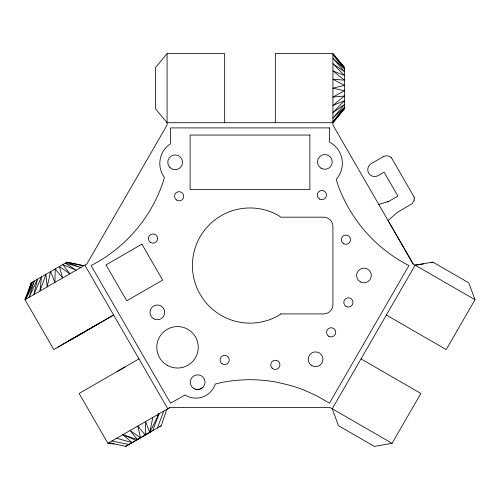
<?xml version="1.0" encoding="UTF-8"?>
<svg xmlns="http://www.w3.org/2000/svg" width="500" height="500" viewBox="0 0 500 500"><rect width="100%" height="100%" fill="white"/><g stroke="black" fill="none" stroke-linecap="round" stroke-linejoin="round"><path stroke-width="0.75" d="M108.938 442.725L125.731 446.362L140.531 437.725L137.838 426.044L145.213 435.025L145.581 421.569L149.781 432.388L158.994 413.825L157.325 416.394M414.256 198.644L414.019 200.431M149.781 432.388L152.8 417.406M29.119 289.469L31.269 282.787L67.056 262.125L83.819 265.744L66.819 262.262L80.831 267.469L65.381 263.094L76.075 270.212L62.838 264.562L69.881 273.794L59.363 266.569L62.663 277.962L55.188 268.975L54.919 282.431L50.606 271.625L47.175 286.9L45.925 274.325L39.962 291.069L41.463 276.9L33.763 294.644L37.531 279.175L29.006 297.394L34.388 280.988L26.019 299.119L32.25 282.219L25 299.706L53.781 349.55L99.675 323.081L91.706 327.706M29.119 289.812L31.506 282.65M159.875 426.569L161.269 425.763L166.737 409.356L169.756 407.631L330.244 407.625L392.081 443.325L420.875 393.456L361.031 358.906M414.025 200.431L412.231 203.531L397.262 212.475L388.056 220.512L413.162 264.006L475 299.706L446.206 349.575L386.369 315.025M31.269 282.787L25 299.706L86.838 264.006L167.081 125.013L167.081 53.612L224.662 53.612L224.662 122.713M152.756 430.675L158.994 413.825M157.375 428.006L163.75 411.081M475 299.706L468.787 282.819L432.887 262.094L415.156 265.156L332.238 408.775L338.45 425.656L374.356 446.388L392.081 443.325M145.213 435.025L146.05 433.738M146.65 434.294L147.575 433.038M332.919 122.713L344.438 108.7L332.919 121.531L344.438 107.275L332.919 118.081L344.438 104.55L332.919 112.594L344.438 100.706L332.919 105.438L344.438 96.006L332.919 97.106L344.438 90.775L332.919 88.162L344.438 85.363L332.919 79.219L344.438 80.144L332.919 70.888L344.438 75.469L332.919 63.731L344.438 71.656L332.919 58.244L344.438 68.975L332.919 54.787L344.438 67.6L344.438 108.725L332.919 122.713L167.081 122.713L155.562 108.875L155.562 67.444L167.081 53.612M202.881 387.413L199.575 389.319L195.756 389.319M57.787 347.238L113.637 315.019L167.756 408.769M83.719 332.3L67.756 341.506L113.637 315.019L84.844 265.156M383.162 156.756L371.194 163.663A6.913 6.913 0 0 0 368.663 173.1A6.913 6.913 0 0 0 378.1 175.631L384.094 172.175L397.912 196.112L388.95 201.281L378.8 204.481M138.969 358.906L79.125 393.456L107.919 443.319L114.125 444M107.919 443.319L166.737 409.356M167.094 409.162L169.75 407.631M136.656 439.963L135.588 440.581L139.581 438.281M149.219 432.731L151.556 431.375L125.731 446.362M137.925 439.231L161.269 425.763M117.025 371.575L125.025 366.994M387.194 202.019L388.95 201.281M383.162 156.756C385.8 155.206 389.369 155.669 391.506 157.85M415.156 265.156L423.575 263.919M431.225 262.8L433.525 262.462M111.925 441L128.95 444.5M135.963 440.369L122.881 434.681L132.131 442.663L116.681 438.256M122.881 434.681L137.369 439.55L130.094 430.513L140.531 437.725M341.431 64.275L344.438 67.625L332.919 53.612L275.338 53.612L275.338 122.713M344.438 67.6L332.919 53.612L332.919 125.013L413.162 264.006M391.5 157.85L414.025 196.856M414.019 196.856L414.263 198.644M329.462 127.912L329.431 142.081A23.881 23.881 0 0 1 336.206 179.306L337.5 183.669A146.287 146.287 0 0 0 408.925 265.55L329.462 403.181L317.213 396.069L312.95 394.125A122.981 122.981 0 0 0 285.988 384.375L277.156 382.262A146.287 146.287 0 0 0 221.494 382.519L215.238 384.075A20.3 20.3 0 0 1 185.106 395.019L170.538 403.181L91.075 265.55A146.287 146.287 0 0 0 162.95 182.375L164.381 177.387A23.506 23.506 0 0 1 170.394 143.819L170.538 127.912L329.462 127.912M280.744 313.919L278.794 315.413A57.581 57.581 0 0 1 192.419 265.55A57.581 57.581 0 0 1 278.794 215.681L280.744 217.181L323.706 217.181A9.213 9.213 0 0 1 332.919 226.394L332.919 304.7A9.213 9.213 0 0 1 323.706 313.919L280.744 313.919M141.912 244.175L106.006 264.9L126.737 300.806L162.644 280.075L141.912 244.175M309.887 135.05L190.113 135.05L190.113 189.537L309.887 189.537L309.887 135.05M167.15 365.244A20.731 20.731 0 0 0 198.244 347.294A20.731 20.731 0 0 0 167.15 329.338A20.731 20.731 0 0 0 167.15 365.244M321.169 168.281A7.369 7.369 0 0 0 332.225 161.9A7.369 7.369 0 0 0 321.169 155.519A7.369 7.369 0 0 0 321.169 168.281M176.281 199.894A4.606 4.606 0 0 0 183.681 196.906A4.606 4.606 0 0 0 177.394 191.994A4.606 4.606 0 0 0 176.281 199.894M150.594 242.475A4.606 4.606 0 0 0 157.619 238.688A4.606 4.606 0 0 0 150.831 234.494A4.606 4.606 0 0 0 150.594 242.475M221.988 363.731A4.606 4.606 0 0 0 229.25 360.425A4.606 4.606 0 0 0 222.75 355.794A4.606 4.606 0 0 0 221.988 363.731M272.081 368.1A4.606 4.606 0 0 0 279.788 366.031A4.606 4.606 0 0 0 274.144 360.394A4.606 4.606 0 0 0 272.081 368.1M343.575 243.644A4.606 4.606 0 0 0 350.519 239.713A4.606 4.606 0 0 0 343.638 235.669A4.606 4.606 0 0 0 343.575 243.644M319.45 198.975A4.606 4.606 0 0 0 326.475 195.188A4.606 4.606 0 0 0 319.688 191A4.606 4.606 0 0 0 319.45 198.975M169.931 167.506A7.369 7.369 0 0 0 182.262 164.2A7.369 7.369 0 0 0 173.238 155.175A7.369 7.369 0 0 0 169.931 167.506M193.981 388.581A7.369 7.369 0 0 0 205.037 382.2A7.369 7.369 0 0 0 193.981 375.819A7.369 7.369 0 0 0 193.981 388.581M153.675 318.769A7.369 7.369 0 0 0 164.731 312.381A7.369 7.369 0 0 0 153.675 306A7.369 7.369 0 0 0 153.675 318.769M328.819 336.319A4.606 4.606 0 0 0 335.731 332.331A4.606 4.606 0 0 0 328.819 328.344A4.606 4.606 0 0 0 328.819 336.319M346.094 306.4A4.606 4.606 0 0 0 353.006 302.413A4.606 4.606 0 0 0 346.094 298.419A4.606 4.606 0 0 0 346.094 306.4M311.894 365.644A7.369 7.369 0 0 0 322.95 359.263A7.369 7.369 0 0 0 311.894 352.875A7.369 7.369 0 0 0 311.894 365.644M360.262 281.863A7.369 7.369 0 0 0 371.319 275.481A7.369 7.369 0 0 0 360.262 269.1A7.369 7.369 0 0 0 360.262 281.863"/></g></svg>
